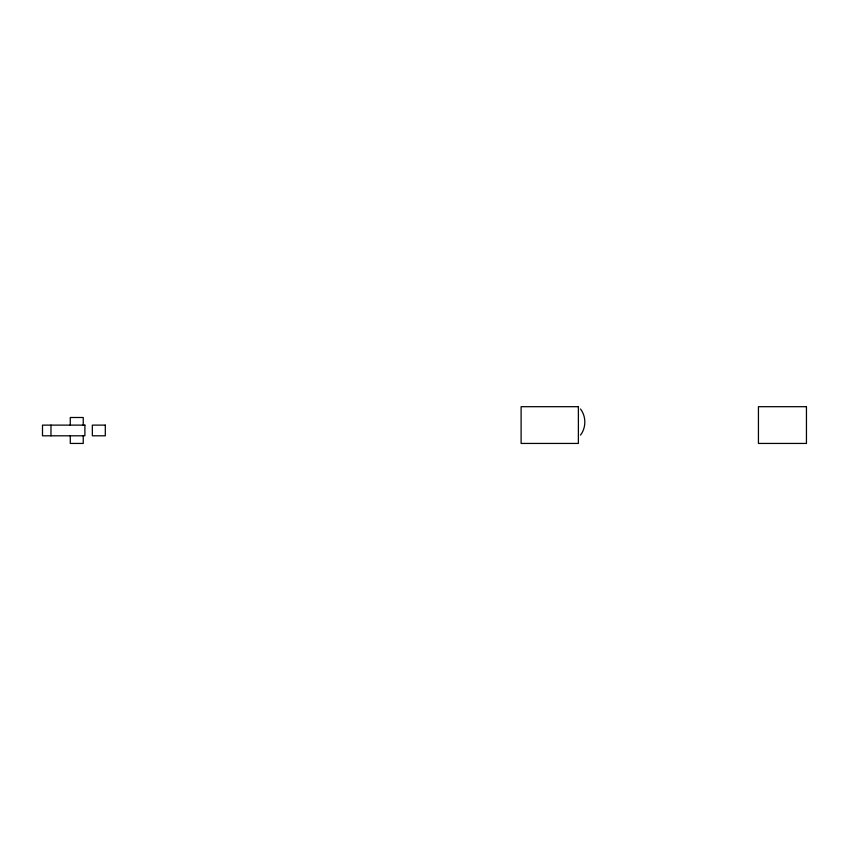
<?xml version="1.0" encoding="UTF-8"?>
<svg xmlns="http://www.w3.org/2000/svg" width="850" height="850" viewBox="0 0 850 850"><rect width="100%" height="100%" fill="white"/><g stroke="black" fill="none" stroke-linecap="round" stroke-linejoin="round"><path stroke-width="1.27" d="M580.486 435.115C586.256 427.741 586.256 416.362 580.486 408.999M83.236 425.276L83.236 417.499L70.274 417.499L70.274 425.276M83.236 435.657L83.236 443.434L70.274 443.434L70.274 435.657M50.979 425.117L50.979 435.806M578.383 406.693L521.103 406.693L521.103 443.434L578.383 443.434L578.383 406.693M806.448 406.693L758.434 406.693L758.434 443.434L806.448 443.434L806.448 406.693M84.894 425.117L42.5 425.117L42.5 435.806L84.894 435.806L84.894 425.117M105.304 425.117L92.342 425.117L92.342 435.806L105.304 435.806L105.304 425.117"/></g></svg>
